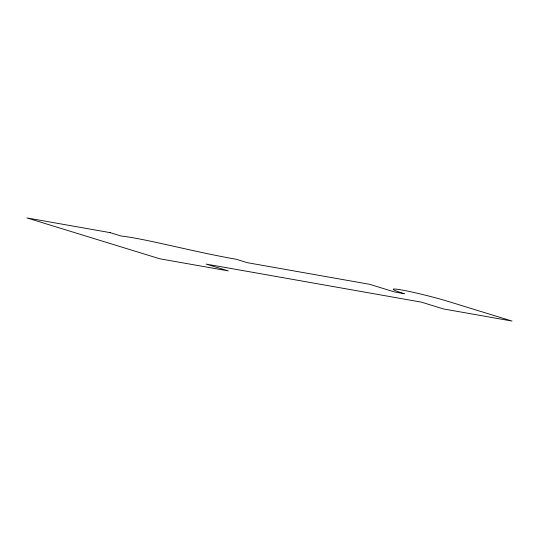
<?xml version="1.0" encoding="UTF-8"?>
<svg xmlns="http://www.w3.org/2000/svg" width="539" height="539" viewBox="0 0 539 539"><rect width="100%" height="100%" fill="white"/><g stroke="black" fill="none" stroke-linecap="round" stroke-linejoin="round"><path stroke-width="0.81" d="M110.124 232.639L26.95 217.938L159.773 258.787L228.273 270.895L206.134 264.09L421.417 302.15L443.55 308.955L512.05 321.062L448.408 301.49A34.267 2.095 14.1 0 0 401.481 289.942A34.267 2.095 14.1 0 0 404.371 293.708L394.582 291.976L369.68 284.316L247.361 262.688L236.291 259.286A137.499 8.395 14.1 0 1 188.596 249.597L160.804 243.412A78.263 4.777 14.1 0 0 121.194 236.042L110.124 232.639"/></g></svg>
